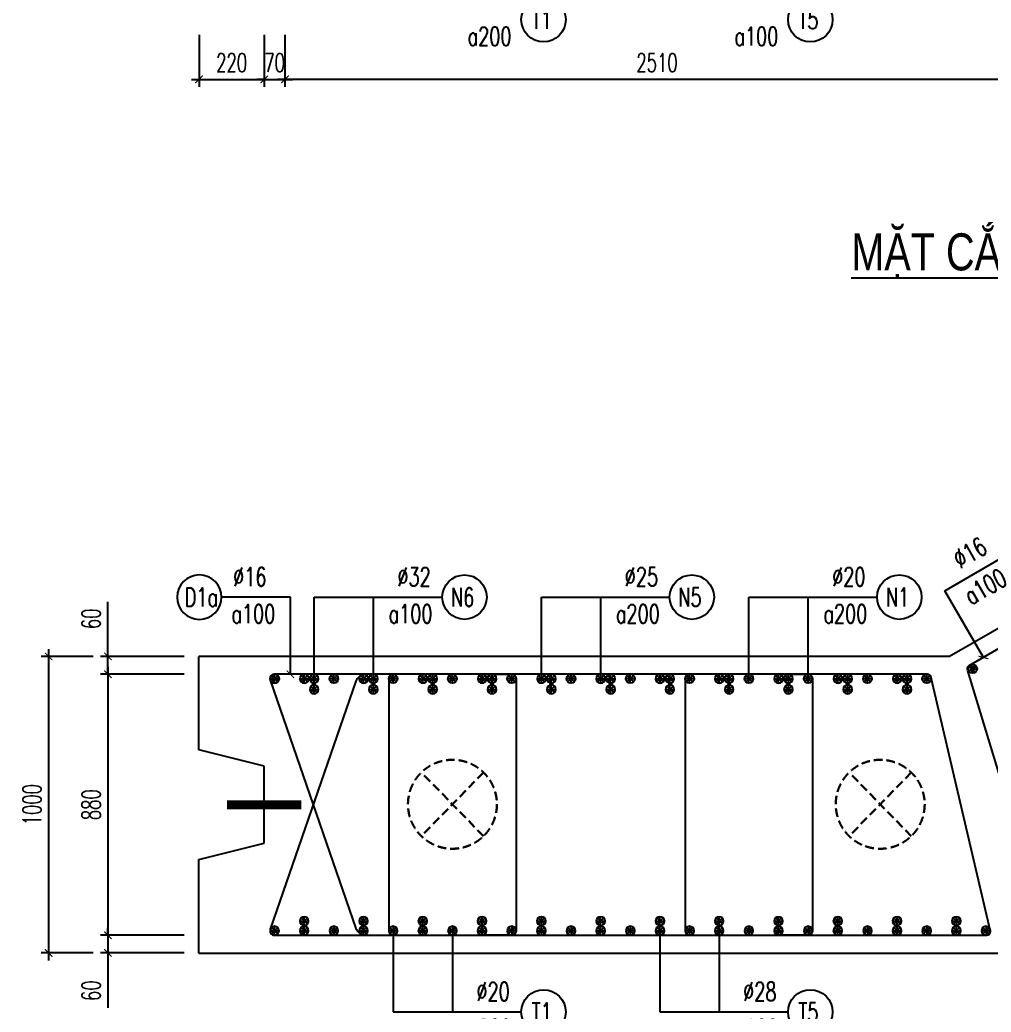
# Model space of a CAD drawing. Header units: millimetres. Extents: x -143483 to 1166745, y -1448440 to -1202244.
# Drawn here: x 478079 to 491186, y -1253784 to -1240398 of the extents above; entities that cross this region are included whole.
import ezdxf
from ezdxf.enums import TextEntityAlignment as Align

# ---------------------------------------------------------------- set-up
doc = ezdxf.new("R2010")
doc.units = ezdxf.units.MM
doc.header["$LTSCALE"] = 30
doc.header["$PDMODE"] = 3
doc.linetypes.add('DASHED', pattern=[19.05, 12.7, -6.35])
doc.layers.get('0').update_dxf_attribs({"lineweight": 9})
doc.layers.get('Defpoints').update_dxf_attribs({"lineweight": 9})
for name, color, linetype in [('ccu11-Cotthep', 9, 'Continuous'), ('ccu11-Dim', 8, 'Continuous'), ('ccu11-Text', 31, 'Continuous'), ('ccu11-Thay', 7, 'Continuous'), ('ccu11-Thep', 4, 'Continuous'), ('ccu11-Thep doc', 4, 'Continuous'), ('ccu11-Thepdai', 6, 'Continuous')]:
    doc.layers.add(name, color=color, linetype=linetype)
doc.layers.add('ccu11-Khuat', color=9, linetype='DASHED', lineweight=30)
doc.layers.add('Vicom_thep doc', color=1, linetype='Continuous', lineweight=35)
doc.styles.add('ccu11-dim', font='vnsimli.shx', dxfattribs={"width": 0.65, "bigfont": 'bigfont.shx'})
doc.styles.add('ccu11-VnAvH-B', font='VHAVANB.TTF')
doc.styles.add('ccu11-vnsimple', font='vnsimple.shx', dxfattribs={"bigfont": 'bigfont.shx'})
doc.styles.add('ccu11_simli', font='vnsimli.shx', dxfattribs={"width": 0.8})
doc.dimstyles.new('ccu11-100', dxfattribs={"dimscale": 100, "dimtxt": 2.5, "dimasz": 1, "dimexe": 1, "dimexo": 2, "dimgap": 1, "dimtad": 1, "dimdec": 0, "dimdsep": 46, "dimtxsty": 'ccu11-dim', "dimblk": 'ARCHTICK', "dimcen": -1, "dimdle": 1, "dimclrd": 256, "dimclre": 256, "dimclrt": 3, "dimadec": 0, "dimazin": 2, "dimtfac": 0.1, "dimtdec": 0, "dimtmove": 0, "dimatfit": 1, "dimldrblk": 'ARCHTICK', "dimfxl": 0, "dimtvp": 0.833333, "dimtolj": 1, "dimtzin": 12, "dimarcsym": 0})
doc.dimstyles.new('ccu11-100x4', dxfattribs={"dimscale": 100, "dimtxt": 2.5, "dimasz": 1, "dimexe": 1, "dimexo": 2, "dimgap": 1, "dimtad": 1, "dimdec": 0, "dimlfac": 0.25, "dimdsep": 46, "dimtxsty": 'ccu11-dim', "dimblk": 'ARCHTICK', "dimcen": -1, "dimdle": 1, "dimclrd": 256, "dimclre": 256, "dimclrt": 3, "dimadec": 0, "dimazin": 2, "dimtfac": 0.1, "dimtdec": 0, "dimtmove": 0, "dimatfit": 1, "dimldrblk": 'ARCHTICK', "dimfxl": 0, "dimtvp": 0.833333, "dimtolj": 1, "dimtzin": 12, "dimarcsym": 0})

# ---------------------------------------------------------------- blocks, each defined once
blk = doc.blocks.new('SHD')
at = {"layer": 'ccu11-Cotthep'}
blk.add_circle((300, 0), 300, dxfattribs=at)
at = {"layer": 'ccu11-Cotthep', "color": 31, "style": 'ccu11_simli', "width": 0.8}
blk.add_attdef('DK', text='', height=250, dxfattribs=at).set_placement((-101, 65), align=Align.BOTTOM_RIGHT)
blk.add_attdef('KH', text='', height=250, dxfattribs=at).set_placement((300, 0), align=Align.MIDDLE)
blk.add_attdef('KC', text='', height=250, dxfattribs=at).set_placement((-101, -142), align=Align.TOP_RIGHT)
blk = doc.blocks.new('_ARCHTICK')
at = {"color": 0, "linetype": 'ByBlock', "const_width": 0.15}
blk.add_lwpolyline([(-0.5, -0.5), (0.5, 0.5)], dxfattribs=at)
blk = doc.blocks.new('*D2841')
at = {"layer": 'ccu11-Dim', "linetype": 'ByBlock', "lineweight": -2, "ltscale": 30, "transparency": 16777216}
for p, q in [((480497, -1240601), (480497, -1241301)), ((481377, -1240601), (481377, -1241301)), ((480397, -1241201), (481477, -1241201))]:
    blk.add_line(p, q, dxfattribs=at)
at = {"layer": 'Defpoints', "color": 0, "linetype": 'ByBlock', "ltscale": 30, "transparency": 16777216}
for p in [(480497, -1240401), (481377, -1240401), (481377, -1241201)]:
    blk.add_point(p, dxfattribs=at)
at = {"layer": 'ccu11-Dim', "linetype": 'ByBlock', "lineweight": -2, "ltscale": 30, "transparency": 16777216, "xscale": 100, "yscale": 100, "zscale": 100, "rotation": 180}
blk.add_blockref('_ARCHTICK', (480497, -1241201), dxfattribs=at)
at = {"layer": 'ccu11-Dim', "linetype": 'ByBlock', "lineweight": -2, "ltscale": 30, "transparency": 16777216, "xscale": 100, "yscale": 100, "zscale": 100}
blk.add_blockref('_ARCHTICK', (481377, -1241201), dxfattribs=at)
at = {"layer": 'ccu11-Dim', "color": 3, "linetype": 'ByBlock', "ltscale": 30, "transparency": 16777216, "insert": (480937, -1240976), "char_height": 250, "attachment_point": 5, "style": 'ccu11-dim'}
blk.add_mtext('\\A1;220', dxfattribs=at)
blk = doc.blocks.new('*D2842')
at = {"layer": 'ccu11-Dim', "linetype": 'ByBlock', "lineweight": -2, "ltscale": 30, "transparency": 16777216}
for p, q in [((481377, -1240601), (481377, -1241301)), ((481657, -1240601), (481657, -1241301)), ((481377, -1241201), (481277, -1241201)), ((481377, -1241201), (481657, -1241201)), ((481657, -1241201), (481757, -1241201))]:
    blk.add_line(p, q, dxfattribs=at)
at = {"layer": 'Defpoints', "color": 0, "linetype": 'ByBlock', "ltscale": 30, "transparency": 16777216}
for p in [(481377, -1240401), (481657, -1240401), (481657, -1241201)]:
    blk.add_point(p, dxfattribs=at)
at = {"layer": 'ccu11-Dim', "linetype": 'ByBlock', "lineweight": -2, "ltscale": 30, "transparency": 16777216, "xscale": 100, "yscale": 100, "zscale": 100}
blk.add_blockref('_ARCHTICK', (481377, -1241201), dxfattribs=at)
at = {"layer": 'ccu11-Dim', "linetype": 'ByBlock', "lineweight": -2, "ltscale": 30, "transparency": 16777216, "xscale": 100, "yscale": 100, "zscale": 100, "rotation": 180}
blk.add_blockref('_ARCHTICK', (481657, -1241201), dxfattribs=at)
at = {"layer": 'ccu11-Dim', "color": 3, "linetype": 'ByBlock', "ltscale": 30, "transparency": 16777216, "insert": (481517, -1240976), "char_height": 250, "attachment_point": 5, "style": 'ccu11-dim'}
blk.add_mtext('\\A1;70', dxfattribs=at)
blk = doc.blocks.new('*D2843')
at = {"layer": 'ccu11-Dim', "linetype": 'ByBlock', "lineweight": -2, "ltscale": 30, "transparency": 16777216}
for p, q in [((481657, -1240601), (481657, -1241301)), ((491697, -1240601), (491697, -1241301)), ((491797, -1241201), (481557, -1241201))]:
    blk.add_line(p, q, dxfattribs=at)
at = {"layer": 'Defpoints', "color": 0, "linetype": 'ByBlock', "ltscale": 30, "transparency": 16777216}
for p in [(481657, -1240401), (491697, -1240401), (481657, -1241201)]:
    blk.add_point(p, dxfattribs=at)
at = {"layer": 'ccu11-Dim', "linetype": 'ByBlock', "lineweight": -2, "ltscale": 30, "transparency": 16777216, "xscale": 100, "yscale": 100, "zscale": 100, "rotation": 180}
blk.add_blockref('_ARCHTICK', (481657, -1241201), dxfattribs=at)
at = {"layer": 'ccu11-Dim', "linetype": 'ByBlock', "lineweight": -2, "ltscale": 30, "transparency": 16777216, "xscale": 100, "yscale": 100, "zscale": 100}
blk.add_blockref('_ARCHTICK', (491697, -1241201), dxfattribs=at)
at = {"layer": 'ccu11-Dim', "color": 3, "linetype": 'ByBlock', "ltscale": 30, "transparency": 16777216, "insert": (486677, -1240976), "char_height": 250, "attachment_point": 5, "style": 'ccu11-dim'}
blk.add_mtext('\\A1;2510', dxfattribs=at)
blk = doc.blocks.new('*D2851')
at = {"layer": 'ccu11-Dim', "linetype": 'ByBlock', "lineweight": -2, "ltscale": 30, "transparency": 16777216}
for p, q in [((479268, -1248986), (479268, -1248247)), ((480297, -1248986), (479168, -1248986)), ((479268, -1249226), (479268, -1248986)), ((480297, -1249226), (479168, -1249226)), ((479268, -1249226), (479268, -1249326))]:
    blk.add_line(p, q, dxfattribs=at)
at = {"layer": 'Defpoints', "color": 0, "linetype": 'ByBlock', "ltscale": 30, "transparency": 16777216}
for p in [(480497, -1248986), (479268, -1249226), (480497, -1249226)]:
    blk.add_point(p, dxfattribs=at)
at = {"layer": 'ccu11-Dim', "linetype": 'ByBlock', "lineweight": -2, "ltscale": 30, "transparency": 16777216, "xscale": 100, "yscale": 100, "zscale": 100}
for p, rotation in [((479268, -1248986), 270), ((479268, -1249226), 90)]:
    blk.add_blockref('_ARCHTICK', p, dxfattribs=dict(at, rotation=rotation))
at = {"layer": 'ccu11-Dim', "color": 3, "linetype": 'ByBlock', "ltscale": 30, "transparency": 16777216, "insert": (479043, -1248478), "char_height": 250, "attachment_point": 5, "rotation": 90, "style": 'ccu11-dim'}
blk.add_mtext('\\A1;60', dxfattribs=at)
blk = doc.blocks.new('*D2852')
at = {"layer": 'ccu11-Dim', "linetype": 'ByBlock', "lineweight": -2, "ltscale": 30, "transparency": 16777216}
for p, q in [((479268, -1249126), (479268, -1252846)), ((480297, -1249226), (479168, -1249226)), ((480297, -1252746), (479168, -1252746))]:
    blk.add_line(p, q, dxfattribs=at)
at = {"layer": 'Defpoints', "color": 0, "linetype": 'ByBlock', "ltscale": 30, "transparency": 16777216}
for p in [(480497, -1249226), (479268, -1252746), (480497, -1252746)]:
    blk.add_point(p, dxfattribs=at)
at = {"layer": 'ccu11-Dim', "linetype": 'ByBlock', "lineweight": -2, "ltscale": 30, "transparency": 16777216, "xscale": 100, "yscale": 100, "zscale": 100}
for p, rotation in [((479268, -1249226), 90), ((479268, -1252746), 270)]:
    blk.add_blockref('_ARCHTICK', p, dxfattribs=dict(at, rotation=rotation))
at = {"layer": 'ccu11-Dim', "color": 3, "linetype": 'ByBlock', "ltscale": 30, "transparency": 16777216, "insert": (479043, -1250986), "char_height": 250, "attachment_point": 5, "rotation": 90, "style": 'ccu11-dim'}
blk.add_mtext('\\A1;880', dxfattribs=at)
blk = doc.blocks.new('*D2853')
at = {"layer": 'ccu11-Dim', "linetype": 'ByBlock', "lineweight": -2, "ltscale": 30, "transparency": 16777216}
for p, q in [((479268, -1252746), (479268, -1252646)), ((480297, -1252746), (479168, -1252746)), ((479268, -1252746), (479268, -1252986)), ((480297, -1252986), (479168, -1252986)), ((479268, -1252986), (479268, -1253726))]:
    blk.add_line(p, q, dxfattribs=at)
at = {"layer": 'Defpoints', "color": 0, "linetype": 'ByBlock', "ltscale": 30, "transparency": 16777216}
for p in [(479268, -1252746), (480497, -1252746), (480497, -1252986)]:
    blk.add_point(p, dxfattribs=at)
at = {"layer": 'ccu11-Dim', "linetype": 'ByBlock', "lineweight": -2, "ltscale": 30, "transparency": 16777216, "xscale": 100, "yscale": 100, "zscale": 100}
for p, rotation in [((479268, -1252746), 270), ((479268, -1252986), 90)]:
    blk.add_blockref('_ARCHTICK', p, dxfattribs=dict(at, rotation=rotation))
at = {"layer": 'ccu11-Dim', "color": 3, "linetype": 'ByBlock', "ltscale": 30, "transparency": 16777216, "insert": (479043, -1253494), "char_height": 250, "attachment_point": 5, "rotation": 90, "style": 'ccu11-dim'}
blk.add_mtext('\\A1;60', dxfattribs=at)
blk = doc.blocks.new('*D2854')
at = {"layer": 'ccu11-Dim', "linetype": 'ByBlock', "lineweight": -2, "ltscale": 30, "transparency": 16777216}
for p, q in [((478468, -1248886), (478468, -1253086)), ((479068, -1248986), (478368, -1248986)), ((479068, -1252986), (478368, -1252986))]:
    blk.add_line(p, q, dxfattribs=at)
at = {"layer": 'Defpoints', "color": 0, "linetype": 'ByBlock', "ltscale": 30, "transparency": 16777216}
for p in [(479268, -1248986), (478468, -1252986), (479268, -1252986)]:
    blk.add_point(p, dxfattribs=at)
at = {"layer": 'ccu11-Dim', "linetype": 'ByBlock', "lineweight": -2, "ltscale": 30, "transparency": 16777216, "xscale": 100, "yscale": 100, "zscale": 100}
for p, rotation in [((478468, -1248986), 90), ((478468, -1252986), 270)]:
    blk.add_blockref('_ARCHTICK', p, dxfattribs=dict(at, rotation=rotation))
at = {"layer": 'ccu11-Dim', "color": 3, "linetype": 'ByBlock', "ltscale": 30, "transparency": 16777216, "insert": (478243, -1250986), "char_height": 250, "attachment_point": 5, "rotation": 90, "style": 'ccu11-dim'}
blk.add_mtext('\\A1;1000', dxfattribs=at)
blk = doc.blocks.new('MCT')
at = {"ltscale": 0.005}
for p, q in [((-0.49, 0), (0.49, 0)), ((0.35, -0.35), (-0.35, 0.35)), ((-0.35, -0.35), (0.35, 0.35)), ((0, -0.49), (0, 0.49))]:
    blk.add_line(p, q, dxfattribs=at)
blk.add_circle((0, 0), 0.492, dxfattribs=at)
blk = doc.blocks.new('*U1660')
at = {"layer": 'ccu11-Thep doc', "xscale": -121.9200000001001, "yscale": 121.9200000001001, "zscale": 121.92, "rotation": 270}
blk.add_blockref('MCT', (0, 0), dxfattribs=at)
blk = doc.blocks.new('*U1661')
at = {"layer": 'ccu11-Thep doc', "color": 0, "linetype": 'ByBlock', "lineweight": -2, "transparency": 16777216}
for p in [(0, 0), (800, 0), (1600, 0), (2400, 0), (3200, 0), (4000, 0), (4800, 0), (5600, 0), (6400, 0), (7200, 0), (8000, 0), (8800, 0)]:
    blk.add_blockref('*U1660', p, dxfattribs=at)
blk = doc.blocks.new('*U1662')
at = {"layer": 'ccu11-Thep doc', "xscale": -121.9200000001001, "yscale": 121.9200000001001, "zscale": 121.92, "rotation": 270}
blk.add_blockref('MCT', (0, 0), dxfattribs=at)
blk = doc.blocks.new('*U1663')
at = {"layer": 'ccu11-Thep doc', "color": 0, "linetype": 'ByBlock', "lineweight": -2, "transparency": 16777216}
for p in [(0, 0), (800, 0), (1600, 0), (2400, 0), (3200, 0), (4000, 0), (4800, 0), (5600, 0), (6400, 0), (7200, 0), (8000, 0), (8800, 0)]:
    blk.add_blockref('*U1662', p, dxfattribs=at)
blk = doc.blocks.new('*U1659')
at = {"layer": 'ccu11-Thep doc', "xscale": -121.9200000001001, "yscale": 121.9200000001001, "zscale": 121.92, "rotation": 270}
blk.add_blockref('MCT', (0, 0), dxfattribs=at)
blk = doc.blocks.new('*U1655')
at = {"layer": 'ccu11-Thep doc', "color": 0, "linetype": 'ByBlock', "lineweight": -2, "transparency": 16777216}
for p in [(0, 0), (800, 0), (1600, 0), (2400, 0), (3200, 0), (4000, 0), (4800, 0), (5600, 0), (6400, 0), (7200, 0), (8000, 0), (8800, 0), (9600, 0), (10400, 0), (11200, 0), (12000, 0), (12800, 0), (13600, 0)]:
    blk.add_blockref('*U1659', p, dxfattribs=at)
blk = doc.blocks.new('ccu11_block_thep')
at = {"layer": 'ccu11-Thep', "color": 3}
for p, q in [((-0.4, 0), (0.4, 0)), ((-0.283, 0.283), (0.283, -0.283)), ((0.283, 0.283), (-0.283, -0.283)), ((0, 0.4), (0, -0.4))]:
    blk.add_line(p, q, dxfattribs=at)
at = {"layer": 'ccu11-Thep', "color": 1, "const_width": 0.0667}
blk.add_lwpolyline([(-0.4, 0, 1), (0.4, 0, 1), (-0.4, 0, 1)], format="xyb", dxfattribs=at)
at = {"layer": 'ccu11-Thep', "color": 1}
blk.add_circle((0, 0), 0.4, dxfattribs=at)
blk = doc.blocks.new('*U1667')
at = {"layer": 'Vicom_thep doc', "xscale": -150, "yscale": 150, "zscale": 150, "rotation": 180}
blk.add_blockref('ccu11_block_thep', (0, 0), dxfattribs=at)
blk = doc.blocks.new('*U1668')
at = {"layer": 'ccu11-Thep doc', "color": 0, "linetype": 'ByBlock', "lineweight": -2, "transparency": 16777216}
for p in [(0, 0), (800, 0), (1600, 0), (2400, 0), (3200, 0), (4000, 0), (4800, 0), (5600, 0), (6400, 0), (7200, 0), (8000, 0)]:
    blk.add_blockref('*U1667', p, dxfattribs=at)
blk = doc.blocks.new('*U1673')
at = {"layer": 'Vicom_thep doc', "xscale": -150, "yscale": 150, "zscale": 150, "rotation": 180}
blk.add_blockref('ccu11_block_thep', (0, 0), dxfattribs=at)
blk = doc.blocks.new('*U1674')
at = {"layer": 'ccu11-Thep doc', "color": 0, "linetype": 'ByBlock', "lineweight": -2, "transparency": 16777216}
for p in [(0, 0), (800, 0), (1600, 0), (2400, 0), (3200, 0), (4000, 0), (4800, 0), (5600, 0), (6400, 0), (7200, 0), (8000, 0), (8800, 0)]:
    blk.add_blockref('*U1673', p, dxfattribs=at)
blk = doc.blocks.new('*U1675')
at = {"layer": 'Vicom_thep doc', "xscale": -150, "yscale": 150, "zscale": 150, "rotation": 180}
blk.add_blockref('ccu11_block_thep', (0, 0), dxfattribs=at)
blk = doc.blocks.new('*U1676')
at = {"layer": 'ccu11-Thep doc', "color": 0, "linetype": 'ByBlock', "lineweight": -2, "transparency": 16777216}
for p in [(0, 0), (800, 0), (1600, 0), (2400, 0), (3200, 0), (4000, 0), (4800, 0), (5600, 0), (6400, 0), (7200, 0), (8000, 0), (8800, 0)]:
    blk.add_blockref('*U1675', p, dxfattribs=at)
blk = doc.blocks.new('*U1695')
at = {"layer": 'Vicom_thep doc', "xscale": -150, "yscale": 150, "zscale": 150, "rotation": 180}
blk.add_blockref('ccu11_block_thep', (0, 0), dxfattribs=at)
blk = doc.blocks.new('*U1696')
at = {"layer": 'ccu11-Thep doc', "color": 0, "linetype": 'ByBlock', "lineweight": -2, "transparency": 16777216}
for p in [(0, 0), (800, 0), (1600, 0), (2400, 0), (3200, 0), (4000, 0), (4800, 0), (5600, 0), (6400, 0), (7200, 0), (8000, 0)]:
    blk.add_blockref('*U1695', p, dxfattribs=at)
blk = doc.blocks.new('*U1685')
at = {"layer": 'Vicom_thep doc', "xscale": -150, "yscale": 150, "zscale": 150, "rotation": 180}
blk.add_blockref('ccu11_block_thep', (0, 0), dxfattribs=at)
blk = doc.blocks.new('*U1686')
at = {"layer": 'ccu11-Thep doc', "color": 0, "linetype": 'ByBlock', "lineweight": -2, "transparency": 16777216}
for p in [(0, 0), (800, 0), (1600, 0), (2400, 0), (3200, 0), (4000, 0), (4800, 0), (5600, 0), (6400, 0), (7200, 0), (8000, 0)]:
    blk.add_blockref('*U1685', p, dxfattribs=at)

msp = doc.modelspace()

# ---------------------------------------------------------------- linework, layer by layer
at = {"layer": 'ccu11-Khuat', "ltscale": 0.3}
for p, q in [((484335.91, -1250550.62), (483497.68, -1251409.32)), ((484335.91, -1251409.32), (483497.68, -1250550.62)), ((490108.24, -1250550.62), (489270.01, -1251409.32)), ((490108.24, -1251409.32), (489270.01, -1250550.62))]:
    msp.add_line(p, q, dxfattribs=at)
for centre in [(483916.79, -1250979.97), (489689.13, -1250979.97)]:
    msp.add_circle(centre, 600, dxfattribs=at)
at = {"layer": 'ccu11-Thay'}
for p, q in [((503095.72, -1241786.33), (490624.99, -1248986.33)), ((490624.99, -1248986.33), (480496.79, -1248986.33)), ((480496.79, -1250246.33), (480496.79, -1248986.33)), ((481376.56, -1250466.33), (480496.79, -1250246.33)), ((481376.56, -1251506.33), (481376.56, -1250466.33)), ((480496.79, -1251726.33), (481376.56, -1251506.33)), ((480496.79, -1252986.33), (480496.79, -1251726.33)), ((480496.79, -1252986.33), (491696.79, -1252986.33))]:
    msp.add_line(p, q, dxfattribs=at)
at = {"layer": 'ccu11-Thep', "const_width": 120}
msp.add_lwpolyline([(481876.79, -1250986.33), (480876.79, -1250986.33)], dxfattribs=at)
at = {"layer": 'ccu11-Thepdai'}
for points in [[(490891.62, -1249109.51), (502684.85, -1242300.68, -0.41421356), (502766.81, -1242322.64), (503778.99, -1245675.79, -0.41421356), (503760.69, -1245744.09), (491958.8, -1252557.92, -0.41421356), (491890.5, -1252539.62), (490873.32, -1249177.81, -0.41421356), (490891.62, -1249109.51)], [(483445, -1249226.33), (482724.53, -1249226.33, 0.23620228), (482612.76, -1249319.08), (481458.88, -1252665.83, 0.5204497), (481515.27, -1252746.33), (491126.79, -1252746.33, 0.41421356), (491176.79, -1252696.33), (490376.79, -1249276.33, 0.41421356), (490326.79, -1249226.33), (481515.27, -1249226.33, 0.5204497), (481458.88, -1249306.83), (482612.76, -1252653.59, 0.23620228), (482724.53, -1252746.33), (483445, -1252746.33)], [(483536.79, -1249226.33), (483116.79, -1249226.33, 0.41421356), (483056.79, -1249286.33), (483056.79, -1252686.33, 0.41421356), (483116.79, -1252746.33), (483536.79, -1252746.33)], [(484296.79, -1249226.33), (484716.79, -1249226.33, -0.41421356), (484776.79, -1249286.33), (484776.79, -1252686.33, -0.41421356), (484716.79, -1252746.33), (484296.79, -1252746.33)], [(487536.79, -1249226.33), (487116.79, -1249226.33, 0.41421356), (487056.79, -1249286.33), (487056.79, -1252686.33, 0.41421356), (487116.79, -1252746.33), (487536.79, -1252746.33)], [(488296.79, -1249226.33), (488716.79, -1249226.33, -0.41421356), (488776.79, -1249286.33), (488776.79, -1252686.33, -0.41421356), (488716.79, -1252746.33), (488296.79, -1252746.33)]]:
    msp.add_lwpolyline(points, format="xyb", dxfattribs=at)

# ---------------------------------------------------------------- block references
at = {"layer": 'ccu11-Cotthep'}
ref = msp.add_blockref('SHD', (484845.79, -1240395.52), dxfattribs=at)
ref.add_attrib('KH', 'T1', dxfattribs={"color": 31, "height": 250, "style": 'ccu11-vnsimple', "width": 0.7}).set_placement((485120.79, -1240395.52), align=Align.MIDDLE_CENTER)
ref.add_attrib('KC', 'a200', dxfattribs={"color": 31, "height": 250, "style": 'ccu11-vnsimple', "width": 0.7}).set_placement((484417.21, -1240495.52), align=Align.TOP_CENTER)
ref.add_attrib('DK', '`20', dxfattribs={"color": 31, "height": 250, "style": 'ccu11-vnsimple', "width": 0.7}).set_placement((484465.01, -1240320.52), align=Align.BOTTOM_CENTER)
ref = msp.add_blockref('SHD', (488445.44, -1240395.52), dxfattribs=at)
ref.add_attrib('KH', 'T5', dxfattribs={"color": 31, "height": 250, "style": 'ccu11-vnsimple', "width": 0.7}).set_placement((488720.44, -1240395.52), align=Align.MIDDLE_CENTER)
ref.add_attrib('KC', 'a100', dxfattribs={"color": 31, "height": 250, "style": 'ccu11-vnsimple', "width": 0.7}).set_placement((488016.86, -1240495.52), align=Align.TOP_CENTER)
ref.add_attrib('DK', '`28', dxfattribs={"color": 31, "height": 250, "style": 'ccu11-vnsimple', "width": 0.7}).set_placement((488064.66, -1240320.52), align=Align.BOTTOM_CENTER)
ref = msp.add_blockref('SHD', (491366.14, -1247634.24), dxfattribs=dict(at, rotation=30))
ref.add_attrib('KH', 'D5a', dxfattribs={"color": 31, "height": 250, "rotation": 30, "style": 'ccu11-vnsimple', "width": 0.7}).set_placement((491604.3, -1247496.74), align=Align.MIDDLE_CENTER)
ref.add_attrib('KC', 'a100', dxfattribs={"color": 31, "height": 250, "rotation": 30, "style": 'ccu11-vnsimple', "width": 0.7}).set_placement((491044.98, -1247935.13), align=Align.TOP_CENTER)
ref.add_attrib('DK', '`16', dxfattribs={"color": 31, "height": 250, "rotation": 30, "style": 'ccu11-vnsimple', "width": 0.7}).set_placement((490998.87, -1247759.68), align=Align.BOTTOM_CENTER)
ref = msp.add_blockref('SHD', (480801.99, -1248185.98), dxfattribs=dict(at, xscale=-1))
ref.add_attrib('KH', 'D1a', dxfattribs={"color": 31, "height": 250, "style": 'ccu11-vnsimple', "width": 0.7}).set_placement((480526.99, -1248185.98), align=Align.MIDDLE_CENTER)
ref.add_attrib('KC', 'a100', dxfattribs={"color": 31, "height": 250, "style": 'ccu11-vnsimple', "width": 0.7}).set_placement((481230.57, -1248285.98), align=Align.TOP_CENTER)
ref.add_attrib('DK', '`16', dxfattribs={"color": 31, "height": 250, "style": 'ccu11-vnsimple', "width": 0.7}).set_placement((481182.77, -1248110.98), align=Align.BOTTOM_CENTER)
ref = msp.add_blockref('SHD', (483779.62, -1248185.62), dxfattribs=at)
ref.add_attrib('KH', 'N6', dxfattribs={"color": 31, "height": 250, "style": 'ccu11-vnsimple', "width": 0.7}).set_placement((484054.62, -1248185.62), align=Align.MIDDLE_CENTER)
ref.add_attrib('KC', 'a100', dxfattribs={"color": 31, "height": 250, "style": 'ccu11-vnsimple', "width": 0.7}).set_placement((483351.04, -1248285.62), align=Align.TOP_CENTER)
ref.add_attrib('DK', '`32', dxfattribs={"color": 31, "height": 250, "style": 'ccu11-vnsimple', "width": 0.7}).set_placement((483398.84, -1248110.62), align=Align.BOTTOM_CENTER)
ref = msp.add_blockref('SHD', (486846.96, -1248185.62), dxfattribs=at)
ref.add_attrib('KH', 'N5', dxfattribs={"color": 31, "height": 250, "style": 'ccu11-vnsimple', "width": 0.7}).set_placement((487121.96, -1248185.62), align=Align.MIDDLE_CENTER)
ref.add_attrib('KC', 'a200', dxfattribs={"color": 31, "height": 250, "style": 'ccu11-vnsimple', "width": 0.7}).set_placement((486418.38, -1248285.62), align=Align.TOP_CENTER)
ref.add_attrib('DK', '`25', dxfattribs={"color": 31, "height": 250, "style": 'ccu11-vnsimple', "width": 0.7}).set_placement((486466.18, -1248110.62), align=Align.BOTTOM_CENTER)
ref = msp.add_blockref('SHD', (489646.96, -1248185.62), dxfattribs=at)
ref.add_attrib('KH', 'N1', dxfattribs={"color": 31, "height": 250, "style": 'ccu11-vnsimple', "width": 0.7}).set_placement((489921.96, -1248185.62), align=Align.MIDDLE_CENTER)
ref.add_attrib('KC', 'a200', dxfattribs={"color": 31, "height": 250, "style": 'ccu11-vnsimple', "width": 0.7}).set_placement((489218.38, -1248285.62), align=Align.TOP_CENTER)
ref.add_attrib('DK', '`20', dxfattribs={"color": 31, "height": 250, "style": 'ccu11-vnsimple', "width": 0.7}).set_placement((489266.18, -1248110.62), align=Align.BOTTOM_CENTER)
ref = msp.add_blockref('SHD', (484845.79, -1253781.69), dxfattribs=at)
ref.add_attrib('KH', 'T1', dxfattribs={"color": 31, "height": 250, "style": 'ccu11-vnsimple', "width": 0.7}).set_placement((485120.79, -1253781.69), align=Align.MIDDLE_CENTER)
ref.add_attrib('KC', 'a200', dxfattribs={"color": 31, "height": 250, "style": 'ccu11-vnsimple', "width": 0.7}).set_placement((484417.21, -1253881.69), align=Align.TOP_CENTER)
ref.add_attrib('DK', '`20', dxfattribs={"color": 31, "height": 250, "style": 'ccu11-vnsimple', "width": 0.7}).set_placement((484465.01, -1253706.69), align=Align.BOTTOM_CENTER)
ref = msp.add_blockref('SHD', (488445.44, -1253781.69), dxfattribs=at)
ref.add_attrib('KH', 'T5', dxfattribs={"color": 31, "height": 250, "style": 'ccu11-vnsimple', "width": 0.7}).set_placement((488720.44, -1253781.69), align=Align.MIDDLE_CENTER)
ref.add_attrib('KC', 'a100', dxfattribs={"color": 31, "height": 250, "style": 'ccu11-vnsimple', "width": 0.7}).set_placement((488016.86, -1253881.69), align=Align.TOP_CENTER)
ref.add_attrib('DK', '`28', dxfattribs={"color": 31, "height": 250, "style": 'ccu11-vnsimple', "width": 0.7}).set_placement((488064.66, -1253706.69), align=Align.BOTTOM_CENTER)
at = {"layer": 'ccu11-Thep doc', "xscale": -1, "rotation": 30.00000000000006}
msp.add_blockref('*U1655', (502714.85, -1242352.64), dxfattribs=at)
at = {"layer": 'ccu11-Thep doc', "xscale": -121.9200000001001, "yscale": 121.9200000001001, "zscale": 121.9200000001001, "rotation": 270}
for p in [(481516.44, -1249286.33), (481516.44, -1252686.33)]:
    msp.add_blockref('MCT', p, dxfattribs=at)
at = {"layer": 'ccu11-Thep doc', "xscale": -1}
msp.add_blockref('*U1661', (490316.79, -1249286.33), dxfattribs=at)
at = {"layer": 'ccu11-Thep doc'}
for name, p in [('*U1668', (481917.96, -1249285.98)), ('*U1696', (482050.62, -1249285.98)), ('*U1686', (482050.62, -1249429.4)), ('*U1676', (481916.44, -1252556.22)), ('*U1674', (481916.44, -1252686.33))]:
    msp.add_blockref(name, p, dxfattribs=at)
at = {"layer": 'ccu11-Thep doc', "rotation": 180}
msp.add_blockref('*U1663', (491116.79, -1252686.33), dxfattribs=at)

# ---------------------------------------------------------------- texts
at = {"layer": 'ccu11-Text', "color": 3, "style": 'ccu11-VnAvH-B', "width": 0.8}
msp.add_text('%%UmÆt c¾t 3-3', height=500, dxfattribs=at).set_placement((490933.46, -1243777.91), align=Align.CENTER)

# ---------------------------------------------------------------- dimensions: what is measured, and where the dimension line sits
at = {"layer": 'ccu11-Dim', "linetype": 'ByBlock', "ltscale": 30}
for base, p1, p2, angle, picture, middle in [((481376.79, -1241200.52), (480496.79, -1240400.52), (481376.79, -1240400.52), 180, '*D2841', (480936.79, -1240975.52)), ((481656.79, -1241200.52), (491696.79, -1240400.52), (481656.79, -1240400.52), 180, '*D2843', (486676.79, -1240975.52)), ((478468.4, -1252986.33), (479268.4, -1248986.33), (479268.4, -1252986.33), 90, '*D2854', (478243.4, -1250986.33))]:
    dim = msp.add_linear_dim(base=base, p1=p1, p2=p2, angle=angle, dimstyle='ccu11-100x4', dxfattribs=at)
    dim.commit()
    dim.dimension.update_dxf_attribs({"geometry": picture, "text_midpoint": middle})
for base, p1, p2, angle, override, picture, middle in [((481656.79, -1241200.52), (481376.79, -1240400.52), (481656.79, -1240400.52), 180, {"dimtix": 1}, '*D2842', (481516.79, -1240975.52)), ((479268.4, -1252746.33), (480496.79, -1249226.33), (480496.79, -1252746.33), 90, {"dimtmove": 1}, '*D2852', (479043.4, -1250986.33))]:
    dim = msp.add_linear_dim(base=base, p1=p1, p2=p2, angle=angle, dimstyle='ccu11-100x4', override=override, dxfattribs=at)
    dim.commit()
    dim.dimension.update_dxf_attribs({"geometry": picture, "text_midpoint": middle})
for base, p1, p2, angle, picture, middle in [((479268.4, -1249226.33), (480496.79, -1248986.33), (480496.79, -1249226.33), 90, '*D2851', (479268.4, -1248478.35)), ((479268.4, -1252746.33), (480496.79, -1252986.33), (480496.79, -1252746.33), 270, '*D2853', (479268.4, -1253494.32))]:
    dim = msp.add_linear_dim(base=base, p1=p1, p2=p2, angle=angle, dimstyle='ccu11-100x4', dxfattribs=at)
    dim.commit()
    dim.dimension.update_dxf_attribs({"geometry": picture, "text_midpoint": middle, "dimtype": 160})

# ---------------------------------------------------------------- leaders
at = {"layer": 'ccu11-Cotthep', "linetype": 'ByBlock', "ltscale": 30}
for points in [[(491081.78, -1248999.72), (490561.6, -1248098.74), (491366.14, -1247634.24)], [(481730.99, -1249226.33), (481730.99, -1248185.98), (480801.99, -1248185.98)]]:
    msp.add_leader(points, dimstyle='ccu11-100x4', dxfattribs=at)
at = {"layer": 'ccu11-Cotthep'}
for points in [[(482050.62, -1249285.98), (482050.62, -1248185.62), (483779.62, -1248185.62)], [(482850.62, -1249285.98), (482850.62, -1248185.62), (483779.62, -1248185.62)], [(485117.96, -1249285.98), (485117.96, -1248185.62), (486846.96, -1248185.62)], [(485917.96, -1249285.98), (485917.96, -1248185.62), (486846.96, -1248185.62)], [(487917.96, -1249285.98), (487917.96, -1248185.62), (489646.96, -1248185.62)], [(488717.96, -1249285.98), (488717.96, -1248185.62), (489646.96, -1248185.62)], [(483116.79, -1252681.33), (483116.79, -1253781.69), (484845.79, -1253781.69)], [(483916.79, -1252681.33), (483916.79, -1253781.69), (484845.79, -1253781.69)], [(486716.44, -1252681.33), (486716.44, -1253781.69), (488445.44, -1253781.69)], [(487516.44, -1252681.33), (487516.44, -1253781.69), (488445.44, -1253781.69)]]:
    msp.add_leader(points, dimstyle='ccu11-100', override={"dimasz": 1.5, "dimgap": 1, "dimtad": 0, "dimldrblk": 'None', "dimfxl": 3, "dimfxlon": 1, "dimtfill": 1, "dimarcsym": 1}, dxfattribs=at)

doc.saveas('drawing.dxf')
